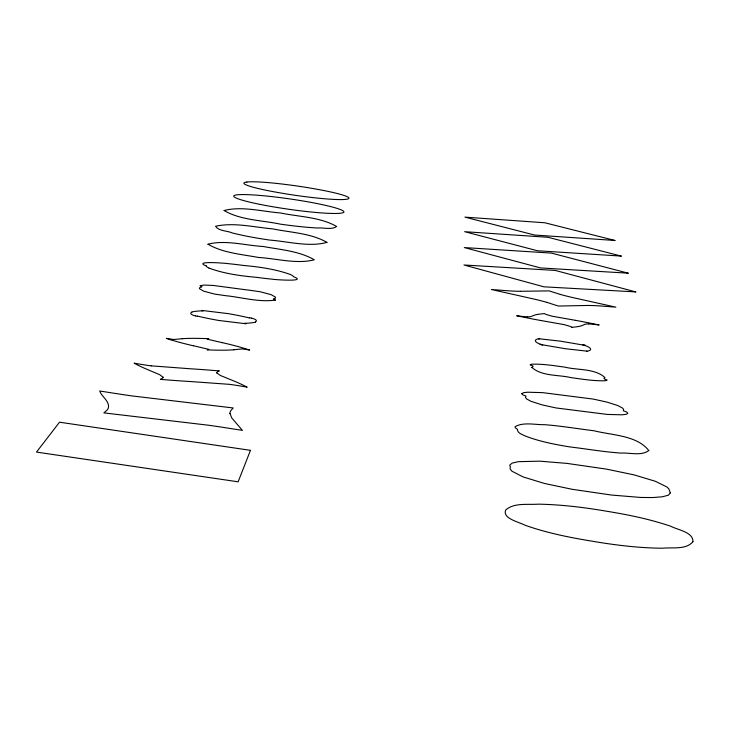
<?xml version="1.0" encoding="UTF-8"?>
<svg xmlns="http://www.w3.org/2000/svg" width="730" height="730" viewBox="0 0 730 730"><rect width="100%" height="100%" fill="white"/><g stroke="black" fill="none" stroke-linecap="round" stroke-linejoin="round"><path stroke-width="1.09" d="M255.482 321.966C258.712 320.251 253.255 318.462 251.649 318.171M191.88 312.102C188.349 313.654 193.632 315.643 195.321 315.88M542.7 344.861L541.496 344.67A30.076 3.677 8.6 0 0 540.045 344.396L565.394 348.73L585.606 350.993A15.065 1.816 8.7 0 0 586.482 351.039L587.121 351.203A29.948 3.632 8.8 0 0 586.683 351.322C595.151 349.889 587.933 346.212 584.338 345.39A14.974 1.798 8.7 0 0 583.635 345.18L582.978 344.98M538.795 338.784L539.114 338.72A29.383 3.513 8.6 0 0 539.561 338.611L539.643 338.592M539.552 338.611C530.938 339.806 537.545 343.611 541.341 344.451A15.074 1.825 8.7 0 0 542.043 344.67L542.436 344.788M233.865 349.752L242.232 348.931L249.678 350.044L244.796 348.511M182.327 338.72L173.731 339.496L166.285 338.382L171.057 339.906M197.301 316.245L196.452 316.145A3.933 0.502 8 0 1 195.485 315.926M249.678 317.815L250.518 317.915A3.887 0.484 8.1 0 1 251.485 318.134M245.28 323.682L218.79 320.461A64.121 8.03 8 0 1 197.383 316.081L197.365 316.136M520.517 291.288L549.161 290.896L560.33 294.418M202.365 310.487L228.454 313.663A65.235 8.304 8 0 1 249.624 317.97M202.456 338.464L208.716 338.674L207.265 339.185L222.349 342.689M527.389 316.856L530.591 316.683L535.072 314.94A127.421 14.564 8.8 0 1 544.58 313.626L544.872 313.809A56.52 6.342 8.7 0 0 546.168 314.484L552.227 316.236L575.121 320.269M588.617 323.892L585.506 324.084L581.299 325.881A125.797 14.281 8.5 0 1 571.882 327.296M588.672 323.901L593.618 324.33A58.062 6.679 8.8 0 1 597.77 324.795L599.002 324.941M538.822 338.839L539.744 338.884A14.983 1.798 8.7 0 1 540.611 338.93L560.585 341.175L585.606 345.454A29.255 3.467 8.7 0 1 584.173 345.18L583.233 344.998M527.334 316.847L522.306 316.409A56.639 6.388 8.6 0 1 518.099 315.935L516.858 315.789M243.665 265.474C259.415 266.897 275.338 269.115 290.275 274.462A48.49 5.466 8.1 0 1 293.46 276.697C308.644 282.191 273.85 279.626 272.281 279.179A48.49 5.466 8.1 0 1 256.467 277.318C240.48 275.894 224.274 273.704 209.154 268.147M244.723 323.353L246.083 323.627A3.933 0.502 8.1 0 1 245.408 323.673M202.885 310.807L201.599 310.524A3.878 0.484 8 0 1 202.237 310.487M151.192 365.839L190.028 368.75A260.856 39.347 8.2 0 1 219.018 370.886M540.811 320.497L564.016 324.595L570.203 326.401A58.181 6.734 8.6 0 1 571.563 327.104L571.928 327.305M193.459 345.764L208.771 349.351L207.284 349.889L213.671 350.09A93.203 12.373 7.9 0 0 234.001 349.779M546.843 302.357L558.341 306.043L587.194 305.469A69.204 7.592 8.8 0 1 598.783 305.843L615.864 307.157L572.402 297.493A66.421 7.008 8.7 0 1 560.284 294.409M206.271 265.93C192.063 260.455 226.546 263.293 228.171 263.649A48.627 5.493 8.1 0 1 243.665 265.483M216.965 373.039L220.296 375.43L233.801 380.96A259.314 38.225 7.5 0 1 247.014 387.082M162.89 377.145L159.715 374.7L146.593 369.161A240.389 33.434 8.3 0 1 134.238 363.212M546.898 302.366A69.578 7.72 8.5 0 0 534.606 299.2L491.372 289.5L508.719 290.85A66.786 7.117 8.5 0 0 520.527 291.288M575.322 320.297A130.022 15.23 8.6 0 1 598.974 324.941M540.611 320.47A123.27 13.678 8.7 0 1 516.886 315.789M246.941 387.101A76.978 11.342 8 0 0 229.813 384.372L190.448 381.534A238.783 32.604 7.7 0 1 160.518 379.381M163.237 377.191A76.029 10.977 7.7 0 1 160.335 379.345M151.174 365.885A73.027 10.165 7.8 0 1 134.311 363.193M216.627 372.984A73.958 10.485 8.1 0 1 219.192 370.922M193.368 345.774A92.518 12.246 8.1 0 1 171.167 339.906M182.199 338.693A94.736 12.848 8.1 0 1 202.538 338.492M222.431 342.68A95.447 12.985 7.9 0 1 244.687 348.502M255.482 322.076A64.505 8.112 8 0 1 244.596 323.317M191.899 312.002A64.851 8.222 8.1 0 1 203.013 310.834M209.127 268.147A48.618 5.493 8.1 0 1 206.298 265.93M246.886 182.044A52.432 4.681 8.2 0 1 312.668 188.477A52.432 4.681 8.2 0 1 346.403 199.272A52.45 4.681 8.2 0 1 279.818 192.839A52.45 4.681 8.2 0 1 246.913 182.044M521.795 393.698L522.817 394.839L526.002 396.08L525.417 397.385L526.622 398.963L531.066 401.336L541.97 404.849L555.895 407.933L607.415 414.439L622.17 414.813L626.285 414.275L627.882 413.308L626.65 411.994L623.301 410.734L623.621 409.393L622.526 408.079L617.845 405.579L607.077 402.139L593.426 399.109L542.655 392.64L527.553 392.211L523.456 392.713L521.795 393.698M670.322 492.878L668.47 495.159L662.448 496.783L652.839 497.541L640.821 497.458L611.539 495.049L572.238 489.31L544.626 483.506L522.99 476.891L511.894 471.178L510.087 468.934L510.343 467.008L509.677 465.202L512.205 463.076L518.254 461.688L539.634 461.159L566.863 463.386L606.457 469.116L634.023 474.865L655.33 481.271L667.101 487.102L668.89 488.99L670.322 492.878M224.119 210.532C240.444 220.195 261.878 220.232 280.429 224.156C292.684 225.88 304.985 227.313 317.34 228.006C323.335 227.386 331.612 230.16 336.639 226.464C320.114 217.02 299.008 216.819 280.439 212.968C262.043 211.499 241.904 205.896 224.119 210.532M229.932 413.381L231.811 418.016L242.424 430.39L224.183 427.534A259.314 43.435 7.9 0 0 208.963 425.28L103.852 412.888L106.744 410.379A243.902 37.367 7.1 0 0 108.314 408.179C110.066 401.263 101.716 396.91 99.681 390.997L117.311 393.753A220.606 31.335 7.8 0 0 132.066 395.934L233.217 407.96L231.045 410.379A234.659 35.706 8.6 0 0 230.032 412.523L229.932 413.381M648.788 450.556C641.46 456.159 629.634 452.554 620.801 453.075C603.692 451.916 586.792 448.932 569.792 446.915C554.49 444.378 539.068 441.477 524.605 435.719C522.123 434.341 518.099 433.374 517.488 430.189C518.264 428.665 514.54 428.62 515.088 426.658C523.675 421.803 535.035 424.897 544.562 424.677C561.124 425.937 577.503 428.738 593.974 430.764C612.123 435.326 636.971 435.272 648.788 450.556M275.402 300.066C259.834 302.412 243.163 297.712 227.523 295.869A5.785 0.694 8 0 1 226.838 295.851L214.62 294.09L203.606 291.151L199.372 288.624L199.719 287.629L202 286.735A5.721 0.675 8 0 1 201.407 286.562L200.047 285.658L204.126 285.083L213.315 285.457L247.406 289.983A5.685 0.675 8.1 0 1 248.072 290.011L260.044 291.726L271.031 294.619L275.52 297.147L275.365 298.168L273.33 299.081A5.749 0.684 8.1 0 1 273.887 299.263L275.402 300.066M531.86 367.445C542.061 376.507 558.35 374.581 571.061 377.62C582.43 379.198 593.882 381.124 605.389 380.731C610.9 379.755 600.918 379.427 604.978 377.583C594.749 368.276 577.95 370.329 565.075 367.181C554.034 365.666 542.919 363.814 531.741 364.206C526.458 365.283 536.422 365.356 531.86 367.445M326.958 242.378C309.264 247.342 288.222 241.493 269.735 240.079C257.142 238.217 244.577 236.055 232.231 232.925C227.231 230.634 218.553 231.173 215.551 226.273C234.011 222.166 253.967 227.203 272.737 228.892C290.704 232.541 311.108 233.226 326.958 242.378M207.959 244.203C222.696 252.89 241.575 254.323 258.466 257.453C276.707 258.548 296.635 264.342 314.32 259.798C299.373 251.074 280.256 249.633 263.156 246.484C245.125 245.435 225.442 239.686 207.959 244.203M692.952 541.66C686.182 550.055 672.202 547.135 662.356 548.23C638.084 547.993 613.903 544.963 590.013 540.83C567.986 537.189 545.967 532.663 524.888 525.171C519.596 522.151 501.775 518.519 505.771 509.914C514.303 502.459 527.671 504.968 538.32 504.156C561.58 504.576 584.739 507.45 607.634 511.392C628.995 514.887 650.293 519.295 670.815 526.275C677.668 529.962 693.308 532.042 692.952 541.66M250.472 450.337L238.126 481.809L36.5 452.089L59.504 422.195L250.472 450.337M635.784 291.909L543.923 286.817L463.961 264.99L555.211 270.419L635.784 291.909M628.192 273.175L540.51 267.928L464.316 247.57L551.433 253.1L628.192 273.175M621.267 256.093L537.399 250.746L464.627 231.684L547.984 237.287L621.267 256.093M614.934 240.462L534.552 235.033L464.919 217.129L544.817 222.769L614.934 240.462M260.3 204.436A55.681 5.192 8.2 0 0 343.912 211.983A55.681 5.192 8.2 0 0 262.207 195.631A55.681 5.192 8.2 0 0 260.3 204.436"/></g></svg>
